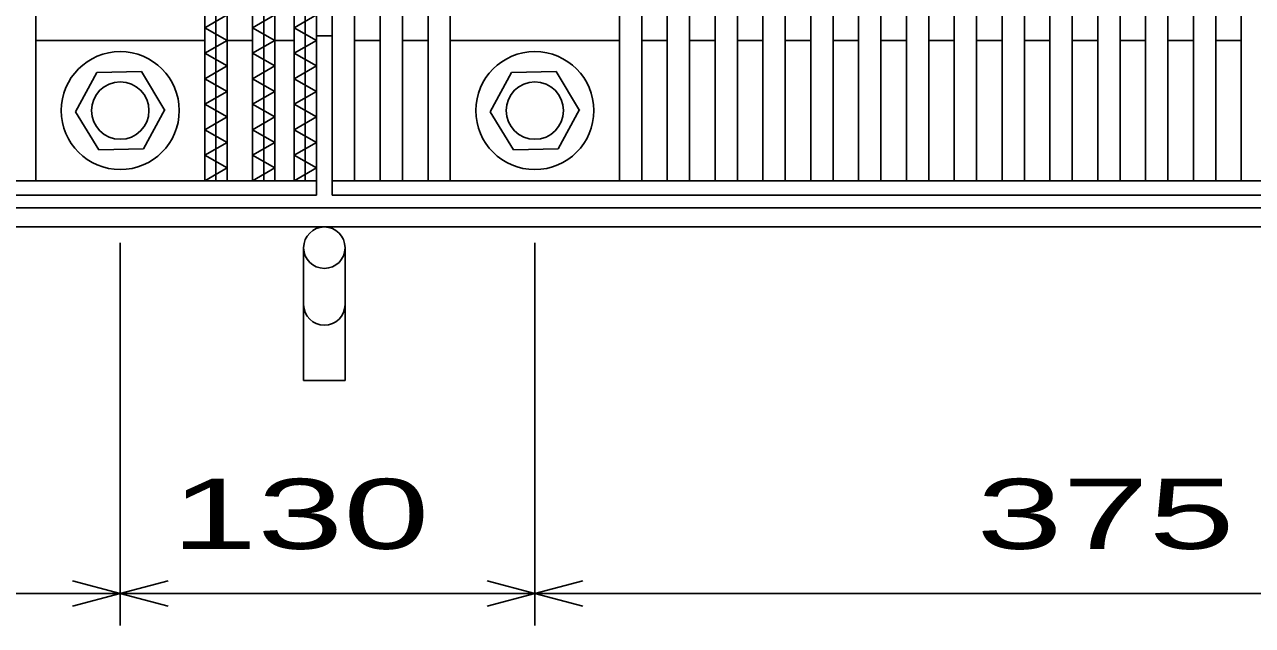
# Model space of a CAD drawing. Units: millimetres, scale not verified. Extents: x -1820 to 1731, y -1282 to 1054.
# Drawn here: x -944 to -559, y -211 to -22.5 of the extents above; entities that cross this region are included whole.
import ezdxf
from ezdxf.enums import TextEntityAlignment as Align

# ---------------------------------------------------------------- set-up
doc = ezdxf.new("R2010")
doc.units = ezdxf.units.MM
doc.header["$LTSCALE"] = 10
for name, color, linetype, lineweight in [('16', 3, 'Continuous', 25), ('19', 6, 'Continuous', 25), ('22', 2, 'Continuous', 25)]:
    doc.layers.add(name, color=color, linetype=linetype, lineweight=lineweight)
doc.styles.add('ベクトル', font='')
doc.styles.get('ベクトル').set_extended_font_data('ベクトル')

msp = doc.modelspace()

# ---------------------------------------------------------------- linework, layer by layer
at = {"layer": '16'}
for p, q in [((-940.5, -71.5), (-940.5, 369.5)), ((-887.5, -71.5), (-887.5, 369.5)), ((-880.5, -71.5), (-880.5, 369.5)), ((-872.5, -71.5), (-872.5, 369.5)), ((-865.5, -71.5), (-865.5, 369.5)), ((-859.5, -71.5), (-859.5, 369.5)), ((-852.5, -71.5), (-852.5, 369.5)), ((-847.5, -71.5), (-847.5, 369.5)), ((-840.5, -71.5), (-840.5, 369.5)), ((-832.5, -71.5), (-832.5, 369.5)), ((-825.5, -71.5), (-825.5, 369.5)), ((-817.5, -71.5), (-817.5, 369.5)), ((-810.5, -71.5), (-810.5, 369.5)), ((-757.5, -71.5), (-757.5, 369.5)), ((-750.5, -71.5), (-750.5, 369.5)), ((-742.5, -71.5), (-742.5, 369.5)), ((-735.5, -71.5), (-735.5, 369.5)), ((-727.5, -71.5), (-727.5, 369.5)), ((-720.5, -71.5), (-720.5, 369.5)), ((-712.5, -71.5), (-712.5, 369.5)), ((-705.5, -71.5), (-705.5, 369.5)), ((-697.5, -71.5), (-697.5, 369.5)), ((-690.5, -71.5), (-690.5, 369.5)), ((-682.5, -71.5), (-682.5, 369.5)), ((-675.5, -71.5), (-675.5, 369.5)), ((-667.5, -71.5), (-667.5, 369.5)), ((-660.5, -71.5), (-660.5, 369.5)), ((-652.5, -71.5), (-652.5, 369.5)), ((-645.5, -71.5), (-645.5, 369.5)), ((-637.5, -71.5), (-637.5, 369.5)), ((-630.5, -71.5), (-630.5, 369.5)), ((-622.5, -71.5), (-622.5, 369.5)), ((-615.5, -71.5), (-615.5, 369.5)), ((-607.5, -71.5), (-607.5, 369.5)), ((-600.5, -71.5), (-600.5, 369.5)), ((-592.5, -71.5), (-592.5, 369.5)), ((-585.5, -71.5), (-585.5, 369.5)), ((-577.5, -71.5), (-577.5, 369.5)), ((-570.5, -71.5), (-570.5, 369.5)), ((-562.5, -71.5), (-562.5, 369.5)), ((-856, -71.5), (-856, 176.5)), ((-869, -71.5), (-869, 128.5)), ((-884, -71.5), (-884, 80.5)), ((-887.5, -23.5), (-880.5, -19.5)), ((-872.5, -23.5), (-865.5, -19.5)), ((-859.5, -23.5), (-852.5, -19.5)), ((-880.5, -27.5), (-887.5, -23.5)), ((-865.5, -27.5), (-872.5, -23.5)), ((-852.5, -27.5), (-859.5, -23.5)), ((-940.5, -27.5), (-887.5, -27.5)), ((-887.5, -31.5), (-880.5, -27.5)), ((-880.5, -27.5), (-872.5, -27.5)), ((-872.5, -31.5), (-865.5, -27.5)), ((-865.5, -27.5), (-859.5, -27.5)), ((-859.5, -31.5), (-852.5, -27.5)), ((-840.5, -27.5), (-832.5, -27.5)), ((-825.5, -27.5), (-817.5, -27.5)), ((-810.5, -27.5), (-757.5, -27.5)), ((-750.5, -27.5), (-742.5, -27.5)), ((-735.5, -27.5), (-727.5, -27.5)), ((-720.5, -27.5), (-712.5, -27.5)), ((-705.5, -27.5), (-697.5, -27.5)), ((-690.5, -27.5), (-682.5, -27.5)), ((-675.5, -27.5), (-667.5, -27.5)), ((-660.5, -27.5), (-652.5, -27.5)), ((-645.5, -27.5), (-637.5, -27.5)), ((-630.5, -27.5), (-622.5, -27.5)), ((-615.5, -27.5), (-607.5, -27.5)), ((-600.5, -27.5), (-592.5, -27.5)), ((-585.5, -27.5), (-577.5, -27.5)), ((-570.5, -27.5), (-562.5, -27.5)), ((-880.5, -35.5), (-887.5, -31.5)), ((-865.5, -35.5), (-872.5, -31.5)), ((-852.5, -35.5), (-859.5, -31.5)), ((-921.29, -37.55), (-928, -49.84)), ((-907.3, -37.21), (-921.29, -37.55)), ((-900, -49.5), (-907.3, -37.21)), ((-887.5, -39.5), (-880.5, -35.5)), ((-872.5, -39.5), (-865.5, -35.5)), ((-859.5, -39.5), (-852.5, -35.5)), ((-791.29, -37.55), (-798, -49.84)), ((-777.3, -37.21), (-791.29, -37.55)), ((-770, -49.5), (-777.3, -37.21)), ((-880.5, -43.5), (-887.5, -39.5)), ((-865.5, -43.5), (-872.5, -39.5)), ((-852.5, -43.5), (-859.5, -39.5)), ((-887.5, -47.5), (-880.5, -43.5)), ((-872.5, -47.5), (-865.5, -43.5)), ((-859.5, -47.5), (-852.5, -43.5)), ((-928, -49.84), (-920.7, -61.79)), ((-906.71, -61.45), (-900, -49.16)), ((-880.5, -51.5), (-887.5, -47.5)), ((-865.5, -51.5), (-872.5, -47.5)), ((-852.5, -51.5), (-859.5, -47.5)), ((-798, -49.84), (-790.7, -61.79)), ((-776.71, -61.45), (-770, -49.16)), ((-887.5, -55.5), (-880.5, -51.5)), ((-872.5, -55.5), (-865.5, -51.5)), ((-859.5, -55.5), (-852.5, -51.5)), ((-880.5, -59.5), (-887.5, -55.5)), ((-865.5, -59.5), (-872.5, -55.5)), ((-852.5, -59.5), (-859.5, -55.5)), ((-920.7, -61.79), (-906.71, -61.45)), ((-887.5, -63.5), (-880.5, -59.5)), ((-872.5, -63.5), (-865.5, -59.5)), ((-859.5, -63.5), (-852.5, -59.5)), ((-790.7, -61.79), (-776.71, -61.45)), ((-880.5, -67.5), (-887.5, -63.5)), ((-865.5, -67.5), (-872.5, -63.5)), ((-852.5, -67.5), (-859.5, -63.5)), ((-887.5, -71.5), (-880.5, -67.5)), ((-872.5, -71.5), (-865.5, -67.5)), ((-859.5, -71.5), (-852.5, -67.5)), ((-1352.5, -71.5), (-852.5, -71.5)), ((-947.5, -71.5), (-940.5, -71.5)), ((-932.5, -71.5), (-925.5, -71.5)), ((-917.5, -71.5), (-910.5, -71.5)), ((-902.5, -71.5), (-895.5, -71.5)), ((-887.5, -71.5), (-880.5, -71.5)), ((-872.5, -71.5), (-865.5, -71.5)), ((-859.5, -71.5), (-852.5, -71.5)), ((-852.5, -71.5), (-852.5, -76)), ((-847.5, -71.5), (-347.5, -71.5)), ((-847.5, -76), (-847.5, -71.5)), ((-847.5, -71.5), (-840.5, -71.5)), ((-832.5, -71.5), (-825.5, -71.5)), ((-817.5, -71.5), (-810.5, -71.5)), ((-802.5, -71.5), (-795.5, -71.5)), ((-787.5, -71.5), (-780.5, -71.5)), ((-772.5, -71.5), (-765.5, -71.5)), ((-757.5, -71.5), (-750.5, -71.5)), ((-742.5, -71.5), (-735.5, -71.5)), ((-727.5, -71.5), (-720.5, -71.5)), ((-712.5, -71.5), (-705.5, -71.5)), ((-697.5, -71.5), (-690.5, -71.5)), ((-682.5, -71.5), (-675.5, -71.5)), ((-667.5, -71.5), (-660.5, -71.5)), ((-652.5, -71.5), (-645.5, -71.5)), ((-637.5, -71.5), (-630.5, -71.5)), ((-622.5, -71.5), (-615.5, -71.5)), ((-607.5, -71.5), (-600.5, -71.5)), ((-592.5, -71.5), (-585.5, -71.5)), ((-577.5, -71.5), (-570.5, -71.5)), ((-562.5, -71.5), (-555.5, -71.5)), ((-852.5, -76), (-1352.5, -76)), ((-347.5, -76), (-847.5, -76))]:
    msp.add_line(p, q, dxfattribs=at)
for centre, radius in [((-914, -49.5), 18.5), ((-784, -49.5), 18.5), ((-914, -49.5), 9), ((-784, -49.5), 9)]:
    msp.add_circle(centre, radius, dxfattribs=at)
at = {"layer": '19'}
for p, q in [((-852.5, -26), (-847.5, -26)), ((-1355, -80), (-345, -80)), ((-1355, -86), (-345, -86)), ((-856.5, -92.5), (-856.5, -134.12)), ((-843.5, -134.12), (-843.5, -92.5)), ((-856.5, -134.12), (-843.5, -134.12))]:
    msp.add_line(p, q, dxfattribs=at)
msp.add_circle((-850, -92.5), 6.5, dxfattribs=at)
msp.add_arc((-850, -110.34), 6.5, 180, 0, dxfattribs=at)
at = {"layer": '22', "color": 4}
for p, q in [((-914, -211), (-914, -91)), ((-784, -211), (-784, -91)), ((-914, -201), (-929, -197)), ((-914, -201), (-899, -197)), ((-784, -201), (-799, -197)), ((-784, -201), (-769, -197)), ((-1289, -201), (-914, -201)), ((-929, -205), (-914, -201)), ((-899, -205), (-914, -201)), ((-914, -201), (-784, -201)), ((-799, -205), (-784, -201)), ((-769, -205), (-784, -201)), ((-784, -201), (-409, -201))]:
    msp.add_line(p, q, dxfattribs=at)

# ---------------------------------------------------------------- texts
at = {"layer": '22', "style": 'ベクトル', "width": 1.65}
for s, p in [(' 130 ', (-911.5, -176)), (' 375 ', (-659, -176))]:
    msp.add_text(s, height=21.99, dxfattribs=at).set_placement(p, align=Align.MIDDLE_LEFT)

doc.saveas('drawing.dxf')
